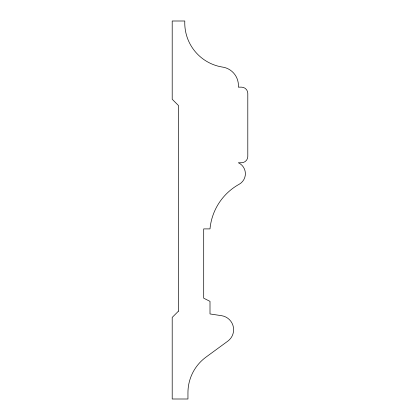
<?xml version="1.0" encoding="UTF-8"?>
<svg xmlns="http://www.w3.org/2000/svg" width="420" height="420" viewBox="0 0 420 420"><rect width="100%" height="100%" fill="white"/><g stroke="black" fill="none" stroke-linecap="round" stroke-linejoin="round"><path stroke-width="0.63" d="M178.5 311.115L172.2 317.415L172.2 399L187.95 399L187.95 392.7A44.1 44.1 0 0 1 206 357.116L227.824 341.135A14.175 14.175 0 0 0 221.55 315.683L210 313.95L210 301.35L203.7 298.2L203.7 228.9L210 228.9A56.984 56.984 0 0 1 239.347 184.159A12.054 12.054 0 0 0 238.35 162.75L241.5 162.75A6.3 6.3 0 0 0 247.8 156.45L247.8 93.45A6.3 6.3 0 0 0 241.5 87.15L238.35 87.15A18.69 18.69 0 0 0 221.834 66.969A44.73 44.73 0 0 1 184.8 21L172.2 21L172.2 99.257L178.5 105.556L178.5 311.115"/></g></svg>
